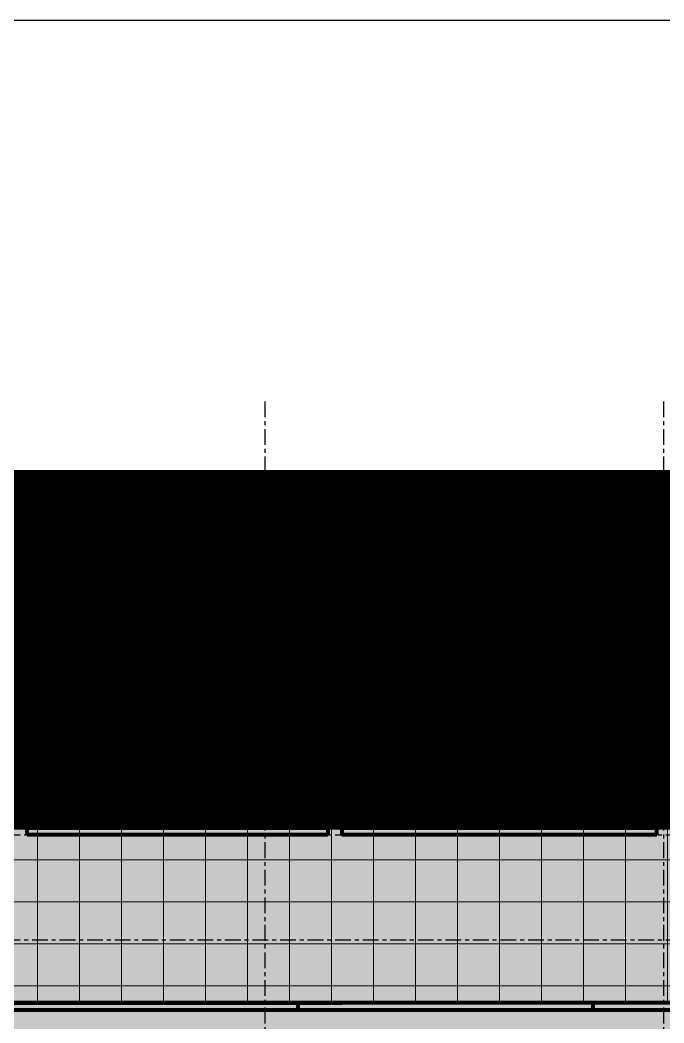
# Model space of a CAD drawing. Header units: millimetres. Extents: x -25371 to 2282244, y -90657 to 147824.
# Drawn here: x 1766662 to 1775862, y -3760 to 10573 of the extents above; entities that cross this region are included whole.
import ezdxf
from ezdxf.enums import TextEntityAlignment as Align
from ezdxf.xclip import XClip

# ---------------------------------------------------------------- set-up
doc = ezdxf.new("R2010")
doc.units = ezdxf.units.MM
doc.header["$XCLIPFRAME"] = 0
doc.linetypes.add('CENTER', pattern=[50.8, 31.75, -6.35, 6.35, -6.35])
doc.linetypes.add('TA_GL_000.90000', pattern=[2.475, 0.9, -0.225, 0.225, -0.225, 0.9])
for name, color, linetype in [('000 - 0_SYM_DWG_GRID-BUBBLE_MAIN_COLOR_6', 7, 'Continuous'), ('000 - 0_SYM_DWG_GRIDLINE_MAIN_COLOR_251', 7, 'Continuous'), ('000 - 0_SYM_DWG_SLOPE-SYM_TEXT_COLOR_3', 7, 'Continuous'), ('000 - CONCRETE_COL_HATCH_', 7, 'Continuous'), ('000 - GRID', 7, 'CENTER')]:
    doc.layers.add(name, color=color, linetype=linetype)
for name, color, linetype, lineweight in [('A-DETL', 7, 'Continuous', 70), ('A-DETL-GENF', 7, 'Continuous', 35), ('A-DETL-THIN', 7, 'Continuous', 25), ('A-DOOR', 7, 'Continuous', 35), ('A-DOOR-E', 7, 'Continuous', 35), ('A-DOOR-FRAM', 7, 'Continuous', 35), ('A-FLOR-E', 7, 'Continuous', 35), ('A-FLOR-FNSH', 7, 'Continuous', 70), ('A-FLOR-PATT', 7, 'Continuous', 70), ('A-GENM', 7, 'Continuous', 35), ('A-GLAZ-CURT', 7, 'Continuous', 35), ('A-WALL-PATT', 7, 'Continuous', 50), ('I-WALL-E', 7, 'Continuous', 50), ('WALL-E', 7, 'Continuous', 50)]:
    doc.layers.add(name, color=color, linetype=linetype, lineweight=lineweight)
doc.styles.add('Arial', font='arial.ttf', dxfattribs={"height": 300})
doc.styles.add('TA', font='', dxfattribs={"height": 4.5})
doc.styles.get('TA').set_extended_font_data('Cordia New')

# ---------------------------------------------------------------- blocks, each defined once
blk = doc.blocks.new('A$C7fb6dcac')
at = {"layer": 'Defpoints', "color": 7}
blk.add_lwpolyline([(4262.5, -444), (3487.5, -444), (3487.5, 0), (4262.5, 0)], close=True, dxfattribs=at)
blk = doc.blocks.new('DPA_DR-DB-SW1 - D28_2000x2550 mm-5440789-VS01 - ELEVATION 3')
at = {"layer": 'A-DOOR', "color": 7}
for p, q in [((-20458, 103600), (-20358, 103600)), ((-20358, 103600), (-20458, 103600)), ((-19393, 103600), (-20358, 103600)), ((-20358, 103600), (-19393, 103600))]:
    blk.add_line(p, q, dxfattribs=at)
at = {"layer": 'A-DOOR-E', "color": 7}
for p, q in [((-20458, 103600), (-20358, 103600)), ((-20458, 103600), (-20358, 103600)), ((-20458, 103600), (-20358, 103600)), ((-20358, 103600), (-20458, 103600)), ((-20358, 103600), (-19408, 103600)), ((-20358, 103600), (-19408, 103600)), ((-20358, 103600), (-19408, 103600)), ((-19408, 103600), (-20358, 103600))]:
    blk.add_line(p, q, dxfattribs=at)
at = {"layer": 'A-DOOR-FRAM', "color": 7}
for p, q in [((-19408, 103600), (-19393, 103600)), ((-19358, 103600), (-19408, 103600)), ((-19393, 103600), (-19358, 103600))]:
    blk.add_line(p, q, dxfattribs=at)
blk = doc.blocks.new('DPA_DR-DB-SW1 - D27_2000x2150 mm-5573033-VS01 - ELEVATION 3')
at = {"layer": 'A-DOOR', "color": 7}
for p, q in [((-20423, 103600), (-19458, 103600)), ((-19458, 103600), (-20423, 103600)), ((-18493, 103600), (-19458, 103600)), ((-19458, 103600), (-18493, 103600))]:
    blk.add_line(p, q, dxfattribs=at)
at = {"layer": 'A-DOOR-E', "color": 7}
for p, q in [((-19458, 103600), (-20408, 103600)), ((-19458, 103600), (-20408, 103600)), ((-19458, 103600), (-20408, 103600)), ((-20408, 103600), (-19458, 103600)), ((-18508, 103600), (-19458, 103600)), ((-18508, 103600), (-19458, 103600)), ((-18508, 103600), (-19458, 103600)), ((-19458, 103600), (-18508, 103600))]:
    blk.add_line(p, q, dxfattribs=at)
at = {"layer": 'A-DOOR-FRAM', "color": 7}
for p, q in [((-20458, 103600), (-20408, 103600)), ((-20423, 103600), (-20458, 103600)), ((-20408, 103600), (-20423, 103600)), ((-18458, 103600), (-18508, 103600)), ((-18508, 103600), (-18493, 103600)), ((-18493, 103600), (-18458, 103600))]:
    blk.add_line(p, q, dxfattribs=at)
blk = doc.blocks.new('DPA_DR-DB-SW1 - D28_2000x2550 mm-V1-VS01 - ELEVATION 3')
at = {"layer": 'A-DOOR', "color": 7}
for p, q in [((-26473, 103600), (-25508, 103600)), ((-25508, 103600), (-26473, 103600)), ((-24543, 103600), (-25508, 103600)), ((-25508, 103600), (-24543, 103600))]:
    blk.add_line(p, q, dxfattribs=at)
at = {"layer": 'A-DOOR-E', "color": 7}
for p, q in [((-25508, 103600), (-26458, 103600)), ((-25508, 103600), (-26458, 103600)), ((-25508, 103600), (-26458, 103600)), ((-26458, 103600), (-25508, 103600)), ((-24558, 103600), (-25508, 103600)), ((-24558, 103600), (-25508, 103600)), ((-24558, 103600), (-25508, 103600)), ((-25508, 103600), (-24558, 103600))]:
    blk.add_line(p, q, dxfattribs=at)
at = {"layer": 'A-DOOR-FRAM', "color": 7}
for p, q in [((-26508, 103600), (-26458, 103600)), ((-26473, 103600), (-26508, 103600)), ((-26458, 103600), (-26473, 103600)), ((-24508, 103600), (-24558, 103600)), ((-24558, 103600), (-24543, 103600)), ((-24543, 103600), (-24508, 103600))]:
    blk.add_line(p, q, dxfattribs=at)
blk = doc.blocks.new('DPA_DR-SG-SW - D4_1100x2150 mm-5440963-VS01 - ELEVATION 3')
at = {"layer": 'A-DOOR', "color": 7}
for p, q in [((-26508, 103600), (-26393, 103600)), ((-26393, 103600), (-26508, 103600))]:
    blk.add_line(p, q, dxfattribs=at)
at = {"layer": 'A-DOOR-E', "color": 7}
for p, q in [((-26508, 103600), (-26408, 103600)), ((-26508, 103600), (-26408, 103600)), ((-26508, 103600), (-26408, 103600)), ((-26408, 103600), (-26508, 103600))]:
    blk.add_line(p, q, dxfattribs=at)
at = {"layer": 'A-DOOR-FRAM', "color": 7}
for p, q in [((-26408, 103600), (-26393, 103600)), ((-26358, 103600), (-26408, 103600)), ((-26393, 103600), (-26358, 103600))]:
    blk.add_line(p, q, dxfattribs=at)
blk = doc.blocks.new('System Panel - DPA-AR_Facade_Solid Panel 150mm-V22-VS01 - ELEVATION 3')
at = {"layer": 'A-GLAZ-CURT', "color": 7}
for p, q in [((-26508, 103600), (-26358, 103600)), ((-26358, 103600), (-26508, 103600))]:
    blk.add_line(p, q, dxfattribs=at)
blk = doc.blocks.new('System Panel - DPA-AR_Facade_Solid Panel 150mm-V23-VS01 - ELEVATION 3')
at = {"layer": 'A-GLAZ-CURT', "color": 7}
for p, q in [((-20458, 103600), (-20358, 103600)), ((-20358, 103600), (-20458, 103600))]:
    blk.add_line(p, q, dxfattribs=at)
blk = doc.blocks.new('System Panel - DPA-AR_Facade_Solid Panel 150mm-V24-VS01 - ELEVATION 3')
at = {"layer": 'A-GLAZ-CURT', "color": 7}
for p, q in [((-20358, 103600), (-19358, 103600)), ((-19358, 103600), (-20358, 103600))]:
    blk.add_line(p, q, dxfattribs=at)
blk = doc.blocks.new('System Panel - DPA-AR_Facade_Solid Panel 150mm-V31-VS01 - ELEVATION 3')
at = {"layer": 'A-GLAZ-CURT', "color": 7}
for p, q in [((-6808, 103600), (-6808, 106600)), ((-6808, 106600), (-5308, 106600)), ((-5308, 106600), (-6808, 106600)), ((-6808, 106600), (-6808, 103600)), ((-5308, 106600), (-5308, 103600)), ((-5308, 103600), (-5308, 106600)), ((-5308, 103600), (-6808, 103600)), ((-6808, 103600), (-5308, 103600))]:
    blk.add_line(p, q, dxfattribs=at)
blk = doc.blocks.new('System Panel - DPA-AR_Facade_Solid Panel 150mm-5074317-VS01 - ELEVATION 3')
at = {"layer": 'A-GLAZ-CURT', "color": 7}
for p, q in [((-27458, 103600), (-27458, 106600)), ((-27458, 106600), (-26308, 106600)), ((-26308, 106600), (-27458, 106600)), ((-27458, 106600), (-27458, 103600)), ((-26308, 106600), (-26308, 103600)), ((-26308, 103600), (-26308, 106600)), ((-26308, 103600), (-27458, 103600)), ((-27458, 103600), (-26308, 103600))]:
    blk.add_line(p, q, dxfattribs=at)
blk = doc.blocks.new('System Panel - DPA-AR_Facade_Solid Panel 150mm-5074686-VS01 - ELEVATION 3')
at = {"layer": 'A-GLAZ-CURT', "color": 7}
for p, q in [((-6808, 106600), (-6808, 108700)), ((-6808, 108700), (-5308, 108700)), ((-5308, 108700), (-6808, 108700)), ((-6808, 108700), (-6808, 106600)), ((-5308, 108700), (-5308, 106600)), ((-5308, 106600), (-5308, 108700)), ((-5308, 106600), (-6808, 106600)), ((-6808, 106600), (-5308, 106600))]:
    blk.add_line(p, q, dxfattribs=at)
blk = doc.blocks.new('System Panel - DPA-AR_Facade_Solid Panel 150mm-5545885-VS01 - ELEVATION 3')
at = {"layer": 'A-GLAZ-CURT', "color": 7}
for p, q in [((-27458, 106600), (-27458, 108700)), ((-27458, 108700), (-26308, 108700)), ((-26308, 108700), (-27458, 108700)), ((-27458, 108700), (-27458, 106600)), ((-26308, 108700), (-26308, 106600)), ((-26308, 106600), (-26308, 108700)), ((-26308, 106600), (-27458, 106600)), ((-27458, 106600), (-26308, 106600))]:
    blk.add_line(p, q, dxfattribs=at)
blk = doc.blocks.new('System Panel - DPA-AR_Facade_Solid Panel 150mm-V36-VS01 - ELEVATION 3')
at = {"layer": 'A-GLAZ-CURT', "color": 7}
for p, q in [((-27858, 108700), (-29358, 108700)), ((-29358, 108700), (-27858, 108700))]:
    blk.add_line(p, q, dxfattribs=at)
blk = doc.blocks.new('DPA_GM-Manhole Cover Type 2 - 900x900-5779494-VS01 - ELEVATION 3')
at = {"layer": 'A-DETL', "color": 7}
for p, q in [((324, 101100), (-586, 101100)), ((-571, 101100), (-581, 101100)), ((-571, 101102), (-141, 101102)), ((-571, 101102), (-141, 101102)), ((-571, 101102), (-141, 101102)), ((-571, 101102), (-571, 101100)), ((-571, 101102), (-571, 101100)), ((-571, 101102), (-571, 101100)), ((-571, 101102), (-141, 101102)), ((-571, 101102), (-141, 101102)), ((-571, 101102), (-141, 101102)), ((-571, 101102), (-571, 101100)), ((-571, 101102), (-571, 101100)), ((-571, 101102), (-571, 101100)), ((-571, 101102), (-491, 101102)), ((-571, 101102), (-141, 101102)), ((-571, 101102), (-141, 101102)), ((-571, 101100), (-571, 101102)), ((-571, 101100), (-571, 101102)), ((-571, 101100), (-571, 101102)), ((-571, 101100), (309, 101100)), ((-491, 101100), (-571, 101100)), ((-491, 101102), (-221, 101102)), ((-221, 101100), (-491, 101100)), ((-221, 101102), (-141, 101102)), ((-141, 101100), (-221, 101100)), ((-141, 101102), (-141, 101100)), ((-141, 101102), (-141, 101100)), ((-141, 101102), (-141, 101100)), ((-141, 101100), (-141, 101102)), ((-141, 101100), (-141, 101102)), ((-141, 101100), (-141, 101102)), ((-141, 101102), (-141, 101100)), ((-141, 101100), (-141, 101102)), ((-141, 101100), (-141, 101102)), ((-121, 101100), (-141, 101100)), ((-121, 101102), (309, 101102)), ((-121, 101102), (309, 101102)), ((-121, 101102), (309, 101102)), ((-121, 101102), (-121, 101100)), ((-121, 101102), (-121, 101100)), ((-121, 101102), (-121, 101100)), ((-121, 101102), (309, 101102)), ((-121, 101102), (309, 101102)), ((-121, 101102), (309, 101102)), ((-121, 101102), (-121, 101100)), ((-121, 101102), (-121, 101100)), ((-121, 101102), (-121, 101100)), ((-121, 101102), (309, 101102)), ((-121, 101102), (-41, 101102)), ((-121, 101102), (309, 101102)), ((-121, 101100), (-121, 101102)), ((-121, 101100), (-121, 101102)), ((-121, 101100), (-121, 101102)), ((-41, 101100), (-121, 101100)), ((-41, 101102), (229, 101102)), ((229, 101100), (-41, 101100)), ((229, 101102), (309, 101102)), ((309, 101100), (229, 101100)), ((309, 101100), (309, 101102)), ((309, 101100), (309, 101102)), ((309, 101100), (309, 101102)), ((309, 101102), (309, 101100)), ((309, 101102), (309, 101100)), ((309, 101102), (309, 101100)), ((309, 101100), (309, 101102)), ((309, 101100), (309, 101102)), ((309, 101100), (309, 101102)), ((319, 101100), (309, 101100))]:
    blk.add_line(p, q, dxfattribs=at)
at = {"layer": 'A-GENM', "color": 7}
for p, q in [((-586, 101100), (-571, 101100)), ((-581, 101100), (319, 101100)), ((-141, 101102), (-571, 101102)), ((-141, 101102), (-571, 101102)), ((-141, 101102), (-571, 101102)), ((-571, 101100), (-571, 101102)), ((-571, 101100), (-571, 101102)), ((-571, 101100), (-571, 101102)), ((-141, 101102), (-571, 101102)), ((-141, 101102), (-571, 101102)), ((-141, 101102), (-571, 101102)), ((-571, 101100), (-571, 101102)), ((-571, 101100), (-571, 101102)), ((-571, 101100), (-571, 101102)), ((-141, 101102), (-571, 101102)), ((-486, 101102), (-571, 101102)), ((-141, 101102), (-571, 101102)), ((-571, 101102), (-571, 101100)), ((-571, 101102), (-571, 101100)), ((-571, 101102), (-571, 101100)), ((-141, 101100), (-571, 101100)), ((-571, 101100), (-141, 101100)), ((-491, 101102), (-491, 101100)), ((-226, 101102), (-486, 101102)), ((-141, 101102), (-226, 101102)), ((-221, 101100), (-221, 101102)), ((-141, 101102), (-141, 101100)), ((-141, 101102), (-141, 101100)), ((-141, 101102), (-141, 101100)), ((-141, 101100), (-141, 101102)), ((-141, 101100), (-141, 101102)), ((-141, 101100), (-141, 101102)), ((-141, 101102), (-141, 101100)), ((-141, 101102), (-141, 101100)), ((-141, 101102), (-141, 101100)), ((-141, 101100), (-121, 101100)), ((-121, 101100), (-141, 101100)), ((309, 101102), (-121, 101102)), ((309, 101102), (-121, 101102)), ((309, 101102), (-121, 101102)), ((-121, 101100), (-121, 101102)), ((-121, 101100), (-121, 101102)), ((-121, 101100), (-121, 101102)), ((309, 101102), (-121, 101102)), ((309, 101102), (-121, 101102)), ((309, 101102), (-121, 101102)), ((-121, 101100), (-121, 101102)), ((-121, 101100), (-121, 101102)), ((-121, 101100), (-121, 101102)), ((-41, 101102), (-121, 101102)), ((309, 101102), (-121, 101102)), ((309, 101102), (-121, 101102)), ((-121, 101100), (-121, 101102)), ((-121, 101102), (-121, 101100)), ((-121, 101102), (-121, 101100)), ((309, 101100), (-121, 101100)), ((-121, 101100), (309, 101100)), ((229, 101102), (-41, 101102)), ((-41, 101102), (-41, 101100)), ((309, 101102), (229, 101102)), ((229, 101100), (229, 101102)), ((309, 101100), (309, 101102)), ((309, 101100), (309, 101102)), ((309, 101100), (309, 101102)), ((309, 101102), (309, 101100)), ((309, 101102), (309, 101100)), ((309, 101102), (309, 101100)), ((309, 101102), (309, 101100)), ((309, 101102), (309, 101100)), ((309, 101102), (309, 101100)), ((309, 101100), (324, 101100))]:
    blk.add_line(p, q, dxfattribs=at)
blk = doc.blocks.new('Generic Models 7 - Generic Models 37-5664697-VS01 - ELEVATION 3')
at = {"layer": 'A-DETL', "color": 7}
blk.add_line((-37343, 101100), (-23388, 101100), dxfattribs=at)
at = {"layer": 'A-GENM', "color": 7, "lineweight": 70}
for p, q in [((-19167, 101100), (-23388, 101100)), ((-23388, 101100), (-23388, 101000)), ((-19167, 101000), (-19167, 101100))]:
    blk.add_line(p, q, dxfattribs=at)
blk = doc.blocks.new('C-1-VS01-AR-2562-01 -B_20260615-142721_ELEVATION_3_EX')
at = {"layer": '000 - CONCRETE_COL_HATCH_'}
h = blk.add_hatch(dxfattribs=at)
h.set_pattern_fill('ANSI31', angle=-2e-15)
h.paths.add_polyline_path([(-3600, 103600), (18550, 103600), (18550, 108700), (-3600, 108700)])
h = blk.add_hatch(dxfattribs=at)
h.set_pattern_fill('AR-CONC', scale=0.05, angle=-2e-15)
h.paths.add_polyline_path([(-3600, 103600), (18550, 103600), (18550, 108700), (-3600, 108700)])
at = {"layer": 'A-DETL-GENF', "lineweight": 9}
h = blk.add_hatch(dxfattribs=at)
h.set_pattern_fill('FP_13', style=0, pattern_type=2)
h.set_pattern_definition([(45, (-71649.76, 0), (0, 449.0128), [317.5, -317.5]), (45, (-71733.95, 84.2), (0, 449.0128), [317.5, -317.5]), (45, (-71818.13, 168.38), (0, 449.0128), [317.5, -317.5]), (135, (-71818.13, 224.5), (-449.0128, 3e-14), [317.5, -317.5]), (135, (-71733.95, 308.7), (-449.0128, 3e-14), [317.5, -317.5]), (135, (-71649.76, 392.9), (-449.0128, 3e-14), [317.5, -317.5])])
h.paths.add_polyline_path([(20053, 99035), (31112, 99035), (31112, 101000), (-15301, 101000), (-15301, 99035), (19962, 99035)])
at = {"layer": 'A-FLOR-PATT', "lineweight": 9}
h = blk.add_hatch(dxfattribs=at)
h.set_pattern_fill('FP_11', style=0, pattern_type=2)
h.set_pattern_definition([(50, (-71649.76, 0), (728.7365, -63.7558), [76.2, -838.2]), (355, (-71649.76, 0), (-140.9716, 764.2276), [60.96, -670.56]), (100.451, (-71589, -5.3), (587.77, 700.4668), [64.76, -712.36]), (46.184, (-71649.8, 203.2), (1084.316, -168.171), [114.3, -1257.3]), (96.636, (-71559.4, 189.2), (949.61, 989.71), [97.14, -1068.54]), (351.184, (-71649.8, 203.2), (949.621, 989.701), [91.44, -1005.84]), (21, (-71548.16, 152.4), (606.4579, -409.0606), [76.2, -838.2]), (326, (-71548.16, 152.4), (247.2083, 736.753), [60.96, -670.56]), (71.451, (-71497.6, 118.3), (853.6683, 327.6855), [64.76, -712.36]), (37.5, (-71649.76, 0), (12.3547, 338.2201), [33.528, -628.904, 33.528, -647.192, -673.1]), (37.5, (-71649.76, 0), (12.3547, 338.2201), [-1343.152, 33.528, -639.572]), (7.5, (-71649.76, 0), (267.2789, 400.7221), [33.528, -354.584, 33.528, -613.664, -256.54]), (7.5, (-71649.76, 0), (267.2789, 400.7221), [-1035.304, 33.528, -223.012]), (327.5, (-71876.33, 0), (542.36333, -22.91534), [33.528, -220.472, 33.528, -758.952, -1051.56]), (327.5, (-71876.33, 0), (542.36333, -22.91534), [-1046.48, 33.528, -1018.032]), (317.5, (-71977.93, 0), (592.517, 101.7071), [33.528, -296.672, 33.528, -492.76, -746.76]), (317.5, (-71977.93, 0), (592.517, 101.7071), [-856.488, 33.528, -713.232])])
h.paths.add_polyline_path([(17696, 101000), (27044, 101000), (27044, 101100), (-14144, 101100), (-14144, 101000), (17605, 101000)])
at = {"layer": 'A-WALL-PATT', "lineweight": 9}
h = blk.add_hatch(dxfattribs=at)
h.set_pattern_fill('FP_3', style=0, pattern_type=2)
h.set_pattern_definition([(0, (-71649.76, 0), (812.8, 203.2), [33.528, -576.072, 33.528, -576.072, -3251.2]), (0, (-71649.76, 0), (812.8, 203.2), [-1219.2, 33.528, -1185.672, 33.528, -576.072, -1422.4]), (0, (-71649.76, 0), (812.8, 203.2), [-3048, 33.528, -372.872, 33.528, -982.472]), (120, (-71344.96, 101.6), (-582.37636, 602.30545), [33.528, -576.072, 33.528, -3827.272]), (120, (-71344.96, 101.6), (-582.37636, 602.30545), [-643.128, -576.072, 33.528, -1185.672, -2032]), (120, (-71344.96, 101.6), (-582.37636, 602.30545), [-2438.4, 33.528, -576.072, 33.528, -1388.872]), (120, (-71344.96, 101.6), (-582.37636, 602.30545), [-3081.528, -372.872, 33.528, -982.472]), (240, (-71243.36, 508), (-230.42364, -805.50545), [33.528, -576.072, 33.528, -576.072, -3251.2]), (240, (-71243.36, 508), (-230.42364, -805.50545), [-1219.2, 33.528, -1185.672, 33.528, -576.072, -1422.4]), (240, (-71243.36, 508), (-230.42364, -805.50545), [-3048, 33.528, -372.872, 33.528, -982.472])])
h.paths.add_polyline_path([(18783, 101100), (23288, 101100), (23288, 101102), (23718, 101102), (23718, 101100), (23738, 101100), (23738, 101102), (24168, 101102), (24168, 101100), (24539, 101100), (24539, 103600), (-9849, 103600), (-9849, 101100), (222, 101100), (222, 101102), (652, 101102), (652, 101100), (672, 101100), (672, 101102), (1102, 101102), (1102, 101100), (12559, 101100), (12559, 101102), (12989, 101102), (12989, 101100), (13009, 101100), (13009, 101102), (13439, 101102), (13439, 101100), (18602, 101100)])
h = blk.add_hatch(dxfattribs=at)
h.set_pattern_fill('FP_4', style=0, pattern_type=2)
h.set_pattern_definition([(0, (24510.75, 101170), (0, 600), []), (90, (24510.75, 101170), (-600, 4e-14), [])])
h.paths.add_polyline_path([(18783, 101100), (23288, 101100), (23288, 101102), (23718, 101102), (23718, 101100), (23738, 101100), (23738, 101102), (24168, 101102), (24168, 101100), (24539, 101100), (24539, 103600), (-9849, 103600), (-9849, 101100), (222, 101100), (222, 101102), (652, 101102), (652, 101100), (672, 101100), (672, 101102), (1102, 101102), (1102, 101100), (12559, 101100), (12559, 101102), (12989, 101102), (12989, 101100), (13009, 101100), (13009, 101102), (13439, 101102), (13439, 101100), (18602, 101100)])
at = {"layer": 'A-DETL', "color": 7}
for p, q in [((24539, 103600), (-9849, 103600)), ((-3400, 103600), (900, 103600)), ((-3400, 103500), (-3400, 103600)), ((900, 103500), (-3400, 103500)), ((-650, 103600), (-2650, 103600)), ((-2500, 103600), (-2650, 103600)), ((-2500, 103600), (-2650, 103600)), ((-2650, 103600), (-2500, 103600)), ((900, 103600), (900, 103500)), ((1100, 103600), (5600, 103600)), ((1100, 103600), (1100, 103500)), ((5600, 103500), (1100, 103500)), ((5400, 103600), (3400, 103600)), ((4500, 103600), (3400, 103600)), ((4500, 103600), (3400, 103600)), ((3400, 103600), (4500, 103600)), ((5600, 103500), (5600, 103600))]:
    blk.add_line(p, q, dxfattribs=at)
at = {"layer": 'A-DETL-THIN', "color": 7}
for p, q in [((1398, 101000), (-15301, 101000)), ((12196, 101000), (1398, 101000))]:
    blk.add_line(p, q, dxfattribs=at)
at = {"layer": 'A-FLOR-E', "color": 7, "lineweight": 50}
for p, q in [((-150, 103600), (-3400, 103600)), ((-2500, 103600), (-2650, 103600)), ((5550, 103600), (1100, 103600)), ((4500, 103600), (3400, 103600))]:
    blk.add_line(p, q, dxfattribs=at)
at = {"layer": 'A-FLOR-FNSH', "color": 7}
for p, q in [((27044, 101100), (-14144, 101100)), ((-14197, 101000), (30047, 101000))]:
    blk.add_line(p, q, dxfattribs=at)
at = {"layer": 'I-WALL-E', "color": 7}
for p, q in [((-9699, 103600), (24483, 103600)), ((-2650, 103600), (-2500, 103600)), ((3400, 103600), (4500, 103600))]:
    blk.add_line(p, q, dxfattribs=at)
at = {"layer": 'WALL-E', "color": 7}
for p, q in [((-2650, 103600), (-650, 103600)), ((-2650, 103600), (-2500, 103600)), ((3400, 103600), (5400, 103600)), ((3400, 103600), (4500, 103600))]:
    blk.add_line(p, q, dxfattribs=at)
at = {"layer": 'A-DETL', "color": 7}
blk.add_blockref('Generic Models 7 - Generic Models 37-5664697-VS01 - ELEVATION 3', (23858, 0), dxfattribs=at)
at = {"layer": 'A-DOOR-E', "color": 7}
for name in ['DPA_DR-DB-SW1 - D28_2000x2550 mm-V1-VS01 - ELEVATION 3', 'DPA_DR-SG-SW - D4_1100x2150 mm-5440963-VS01 - ELEVATION 3', 'DPA_DR-DB-SW1 - D28_2000x2550 mm-5440789-VS01 - ELEVATION 3', 'DPA_DR-DB-SW1 - D27_2000x2150 mm-5573033-VS01 - ELEVATION 3']:
    blk.add_blockref(name, (23858, 0), dxfattribs=at)
at = {"layer": 'A-GENM', "color": 7}
blk.add_blockref('DPA_GM-Manhole Cover Type 2 - 900x900-5779494-VS01 - ELEVATION 3', (792, 0), dxfattribs=at)
at = {"layer": 'A-GLAZ-CURT', "color": 7}
for name, p in [('System Panel - DPA-AR_Facade_Solid Panel 150mm-V36-VS01 - ELEVATION 3', (25358, 0)), ('System Panel - DPA-AR_Facade_Solid Panel 150mm-5545885-VS01 - ELEVATION 3', (23858, 0)), ('System Panel - DPA-AR_Facade_Solid Panel 150mm-V36-VS01 - ELEVATION 3', (26858, 0)), ('System Panel - DPA-AR_Facade_Solid Panel 150mm-5074686-VS01 - ELEVATION 3', (4358, 0)), ('System Panel - DPA-AR_Facade_Solid Panel 150mm-V36-VS01 - ELEVATION 3', (28358, 0)), ('System Panel - DPA-AR_Facade_Solid Panel 150mm-5074686-VS01 - ELEVATION 3', (5858, 0)), ('System Panel - DPA-AR_Facade_Solid Panel 150mm-V36-VS01 - ELEVATION 3', (29858, 0)), ('System Panel - DPA-AR_Facade_Solid Panel 150mm-5074686-VS01 - ELEVATION 3', (7358, 0)), ('System Panel - DPA-AR_Facade_Solid Panel 150mm-V36-VS01 - ELEVATION 3', (31358, 0)), ('System Panel - DPA-AR_Facade_Solid Panel 150mm-5074686-VS01 - ELEVATION 3', (8858, 0)), ('System Panel - DPA-AR_Facade_Solid Panel 150mm-V36-VS01 - ELEVATION 3', (32858, 0)), ('System Panel - DPA-AR_Facade_Solid Panel 150mm-5074686-VS01 - ELEVATION 3', (10358, 0)), ('System Panel - DPA-AR_Facade_Solid Panel 150mm-V36-VS01 - ELEVATION 3', (34358, 0)), ('System Panel - DPA-AR_Facade_Solid Panel 150mm-5074686-VS01 - ELEVATION 3', (11858, 0)), ('System Panel - DPA-AR_Facade_Solid Panel 150mm-5074317-VS01 - ELEVATION 3', (23858, 0)), ('System Panel - DPA-AR_Facade_Solid Panel 150mm-V31-VS01 - ELEVATION 3', (4358, 0)), ('System Panel - DPA-AR_Facade_Solid Panel 150mm-V31-VS01 - ELEVATION 3', (5858, 0)), ('System Panel - DPA-AR_Facade_Solid Panel 150mm-V31-VS01 - ELEVATION 3', (7358, 0)), ('System Panel - DPA-AR_Facade_Solid Panel 150mm-V31-VS01 - ELEVATION 3', (8858, 0)), ('System Panel - DPA-AR_Facade_Solid Panel 150mm-V31-VS01 - ELEVATION 3', (10358, 0)), ('System Panel - DPA-AR_Facade_Solid Panel 150mm-V31-VS01 - ELEVATION 3', (11858, 0)), ('System Panel - DPA-AR_Facade_Solid Panel 150mm-V22-VS01 - ELEVATION 3', (23858, 0)), ('System Panel - DPA-AR_Facade_Solid Panel 150mm-V23-VS01 - ELEVATION 3', (23858, 0)), ('System Panel - DPA-AR_Facade_Solid Panel 150mm-V24-VS01 - ELEVATION 3', (23858, 0))]:
    blk.add_blockref(name, p, dxfattribs=at)
blk = doc.blocks.new('*U459')
at = {"layer": '000 - 0_SYM_DWG_GRID-BUBBLE_MAIN_COLOR_6', "color": 7}
blk.add_line((35, 0), (30, 0), dxfattribs=at)
blk.add_circle((40, 0), 5, dxfattribs=at)
at = {"layer": '000 - 0_SYM_DWG_GRIDLINE_MAIN_COLOR_251', "color": 7, "linetype": 'ByBlock', "ltscale": 5}
blk.add_line((20, 0), (-181.5, 0), dxfattribs=at)
at = {"layer": '000 - 0_SYM_DWG_GRIDLINE_MAIN_COLOR_251', "color": 7}
for p in [(-161.5, 0), (0, 0)]:
    blk.add_point(p, dxfattribs=at)
at = {"color": 7, "style": 'TA', "flags": 1}
blk.add_attdef('LOCATION', (6, -6), '', height=4.5, rotation=270, dxfattribs=at)
at = {"layer": '000 - 0_SYM_DWG_SLOPE-SYM_TEXT_COLOR_3', "color": 7, "style": 'Arial'}
blk.add_attdef('GRID-HEAD', text='', height=4, rotation=90, dxfattribs=at).set_placement((40, 0), align=Align.MIDDLE_CENTER)
blk = doc.blocks.new('*U2261')
at = {"layer": '000 - 0_SYM_DWG_GRIDLINE_MAIN_COLOR_251', "color": 7, "linetype": 'ByBlock', "ltscale": 5}
blk.add_line((20, 0), (-529.29, 0), dxfattribs=at)
at = {"color": 7, "style": 'TA', "flags": 1}
blk.add_attdef('LOCATION', (6, -6), '', height=4.5, rotation=270, dxfattribs=at)
blk = doc.blocks.new('C-1-VS01_REV00_20260615-143253_ELEVATION_3_DIMS')
at = {"layer": '000 - GRID', "color": 7, "linetype": 'TA_GL_000.90000', "xscale": 50.00000000000004, "yscale": 50.00000000000004, "zscale": 50.00000000000004, "rotation": 270}
for p, values in [((0, 100625), {'GRID-HEAD': '7'}), ((5700, 100625), {'GRID-HEAD': '6'})]:
    blk.add_blockref('*U459', p, dxfattribs=at).add_auto_attribs(values)
at = {"layer": '000 - GRID', "color": 7, "linetype": 'TA_GL_000.90000', "xscale": 50.00000000000004, "yscale": 50.00000000000004, "zscale": 50.00000000000004, "rotation": 180}
for p in [(-12960, 108700), (-12960, 108100), (-12960, 103600), (-12960, 103500), (-12960, 102000), (-12960, 101100), (-12960, 101000)]:
    blk.add_blockref('*U2261', p, dxfattribs=at)

msp = doc.modelspace()

# ---------------------------------------------------------------- block references
at = {"color": 7, "xscale": 50, "yscale": 50, "zscale": 50}
msp.add_blockref('A$C7fb6dcac', (1575673.68, 10572.622), dxfattribs=at)
at = {"color": 7}
ref = msp.add_blockref('C-1-VS01-AR-2562-01 -B_20260615-142721_ELEVATION_3_EX', (1770162.019, -104572.744), dxfattribs=at)
XClip(ref).set_block_clipping_path([(-20113.339060941, 96984.3545666556), (15278.5481414921, 115145.365818867)])
msp.add_blockref('C-1-VS01_REV00_20260615-143253_ELEVATION_3_DIMS', (1770162.019, -104572.744), dxfattribs=at)

doc.saveas('drawing.dxf')
